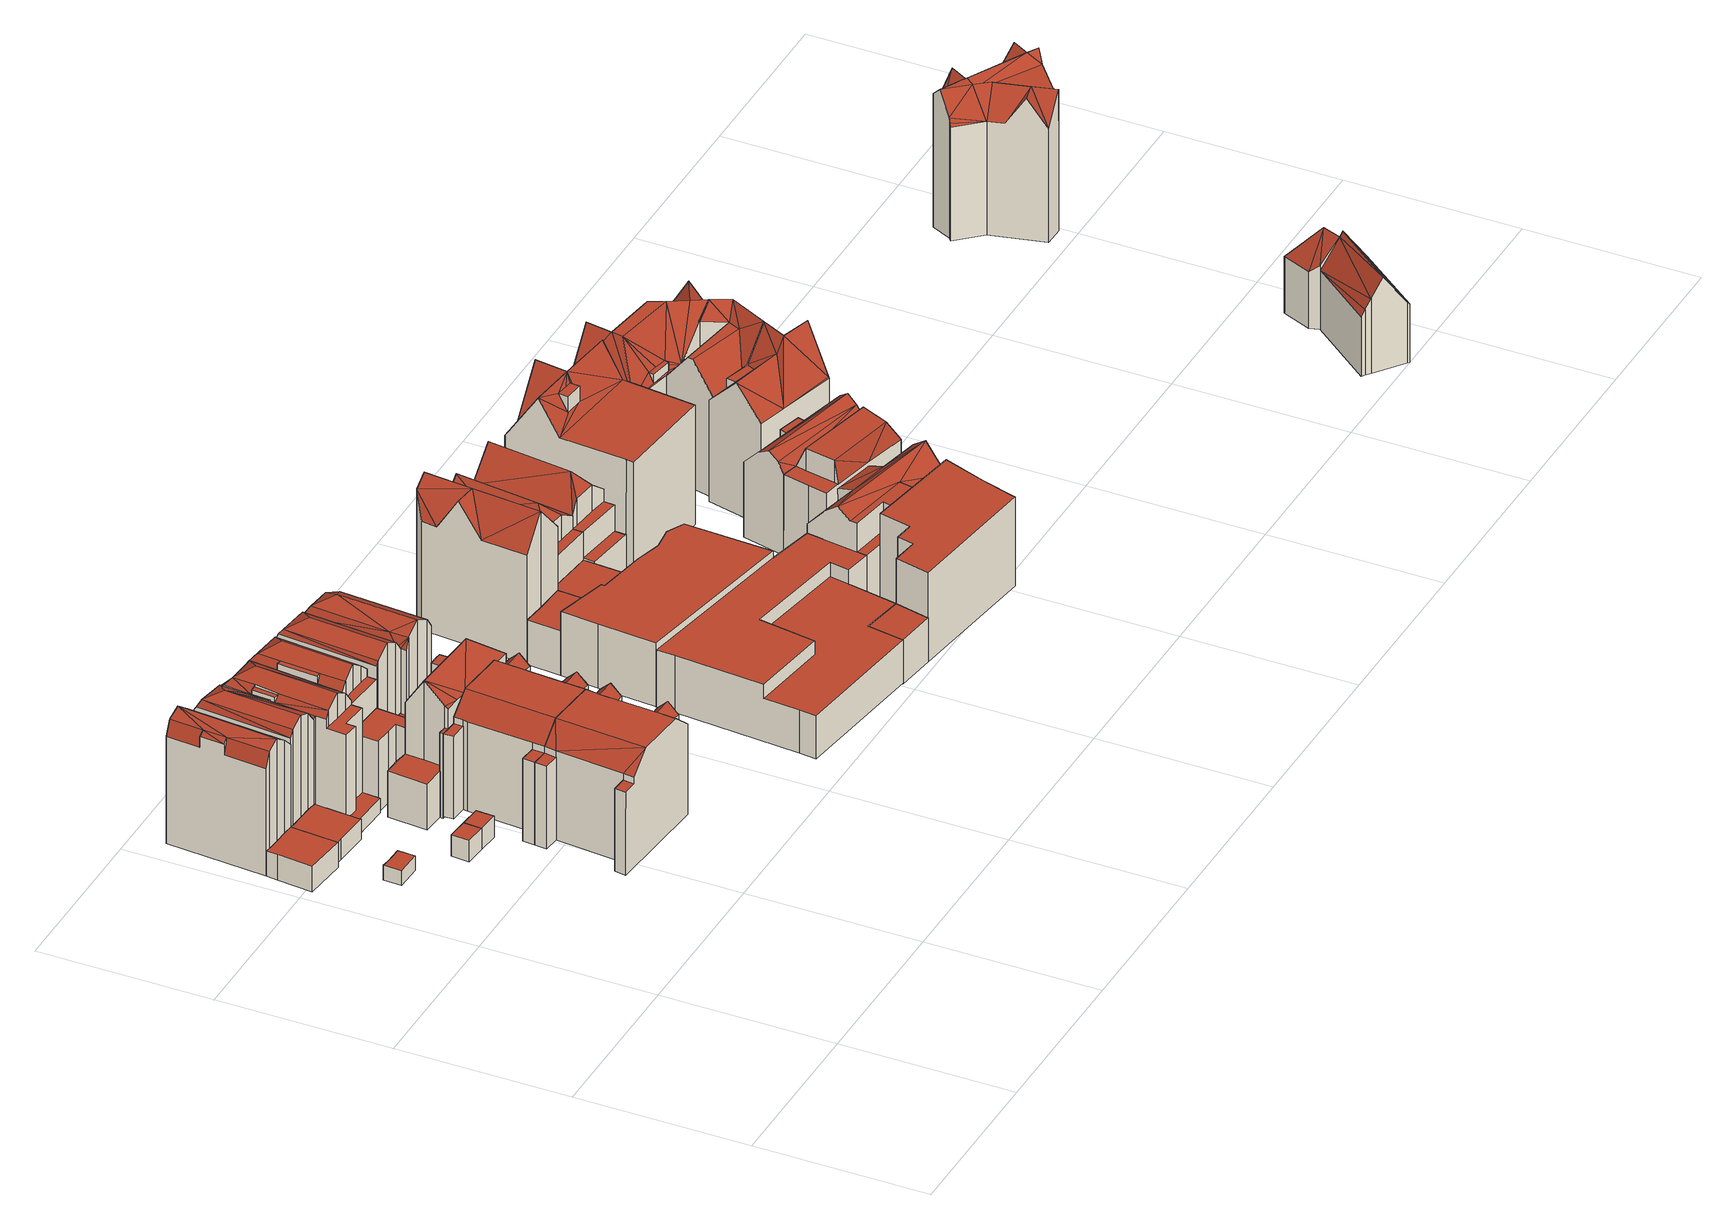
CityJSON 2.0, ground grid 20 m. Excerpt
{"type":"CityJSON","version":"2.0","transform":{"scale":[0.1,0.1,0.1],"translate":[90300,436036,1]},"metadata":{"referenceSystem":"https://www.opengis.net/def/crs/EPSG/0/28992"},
"CityObjects":{
"building1":{"type":"Building","attributes":{"measuredHeight":2.22,"yearOfConstruction":2019,"LAAGSTE_BOUWLAAG":"0","AANTAL_BOUWLAGEN":"1","WIJK":"Delfshaven","BUURT":"Bospolder","HOOGSTE_BOUWLAAG":"0"},"geometry":[{"type":"Solid","lod":"2","boundaries":[[[[0,1,2,3,4]],[[4,3,5,6]],[[2,1,7,8]],[[0,4,6,9]],[[1,0,9,7]],[[3,2,8,5]],[[9,6,5,8,7]]]],"semantics":{"surfaces":[{"type":"GroundSurface"},{"type":"WallSurface"},{"type":"RoofSurface"}],"values":[[0,1,1,1,1,1,2]]}}]},
"building2":{"type":"Building","attributes":{"measuredHeight":15.6,"yearOfConstruction":1910,"LAAGSTE_BOUWLAAG":"0","AANTAL_BOUWLAGEN":"5","AANTAL_ADRESSEN":"2","WIJK":"Delfshaven","PANDSOORT":"Tussenpand","BUURT":"Bospolder","HOOGSTE_BOUWLAAG":"3"},"address":[{"CountryName":"Nederland","LocalityName":"Rotterdam","ThoroughfareNumber":"32-32","ThoroughfareName":"Schiedamseweg","PostalCode":"3025AB"}],"children":["building2-1","building2-2"]},
"building2-1":{"type":"BuildingPart","parents":["building2"],"geometry":[{"type":"Solid","lod":"2","boundaries":[[[[10,11,12,13,14,15,16]],[[12,17,18,19,20,13]],[[21,22,23,15,14,24,25,26,27]],[[28,23,22]],[[29,30,31,32]],[[18,33,34,19]],[[30,26,25,31]],[[33,29,32,34]],[[35,21,27]],[[29,35,30]],[[10,16,28]],[[28,21,35]],[[28,22,21]],[[10,28,35]],[[10,35,29]],[[17,33,18]],[[12,11,17]],[[17,11,33]],[[16,15,23,28]],[[35,27,26,30]],[[11,10,29,33]],[[14,13,20,36,37,38,24]],[[32,31,38,37]],[[31,25,24,38]],[[34,32,37,36]],[[19,34,36,20]]]],"semantics":{"surfaces":[{"type":"WallSurface"},{"type":"RoofSurface"},{"type":"GroundSurface"},{"type":"ClosureSurface"}],"values":[[0,0,0,0,0,0,0,0,0,1,1,1,1,1,1,1,1,1,1,1,1,2,3,3,3,3]]}}]},
"building2-2":{"type":"BuildingPart","parents":["building2"],"geometry":[{"type":"Solid","lod":"2","boundaries":[[[[19,39,40,20]],[[39,41,42,40]],[[24,43,44,25]],[[45,44,43,42,41]],[[39,19,34,32,31,25,44,45,41]],[[36,20,40,42,43,24,38,37]],[[20,36,34,19]],[[36,37,32,34]],[[38,24,25,31]],[[37,38,31,32]]]],"semantics":{"surfaces":[{"type":"WallSurface"},{"type":"RoofSurface"},{"type":"GroundSurface"},{"type":"ClosureSurface"}],"values":[[0,0,0,0,1,2,3,3,3,3]]}}]},
"building3":{"type":"Building","attributes":{"measuredHeight":2.69,"yearOfConstruction":2019,"LAAGSTE_BOUWLAAG":"0","AANTAL_BOUWLAGEN":"1","WIJK":"Delfshaven","BUURT":"Bospolder","HOOGSTE_BOUWLAAG":"0"},"geometry":[{"type":"Solid","lod":"2","boundaries":[[[[46,47,48,49]],[[47,46,50,51]],[[48,47,51,52]],[[46,49,53,50]],[[49,48,52,53]],[[53,52,51,50]]]],"semantics":{"surfaces":[{"type":"GroundSurface"},{"type":"WallSurface"},{"type":"RoofSurface"}],"values":[[0,1,1,1,1,2]]}}]},
"building4":{"type":"Building","attributes":{"measuredHeight":15.49,"yearOfConstruction":1910,"LAAGSTE_BOUWLAAG":"0","AANTAL_BOUWLAGEN":"5","AANTAL_ADRESSEN":"3","WIJK":"Delfshaven","PANDSOORT":"Tussenpand","BUURT":"Bospolder","HOOGSTE_BOUWLAAG":"3"},"address":[{"CountryName":"Nederland","LocalityName":"Rotterdam","ThoroughfareNumber":"30-30","ThoroughfareName":"Schiedamseweg","PostalCode":"3025AB"}],"children":["building4-1","building4-2"]},
"building4-1":{"type":"BuildingPart","attributes":{"measuredHeight":3.2},"parents":["building4"],"geometry":[{"type":"Solid","lod":"2","boundaries":[[[[54,55,39,19]],[[55,56,57,39]],[[56,58,59,57]],[[58,60,61,59]],[[61,60,62,63,64]],[[65,66,19,39,57,59,61,64,63,67,68]],[[56,55,54,69,70,71,72,62,60,58]],[[70,69,66,65]],[[71,70,65,68]],[[62,72,67,63]],[[72,71,68,67]],[[69,54,19,66]]]],"semantics":{"surfaces":[{"type":"WallSurface"},{"type":"RoofSurface"},{"type":"GroundSurface"},{"type":"ClosureSurface"}],"values":[[0,0,0,0,0,1,2,3,3,3,3,3]]}}]},
"building4-2":{"type":"BuildingPart","attributes":{"measuredHeight":15.49},"parents":["building4"],"geometry":[{"type":"Solid","lod":"2","boundaries":[[[[73,74,75,76]],[[77,75,74]],[[78,73,76]],[[79,80,81,82,83]],[[63,62,80,79,84,85,86,87]],[[88,89,82,81,54,19]],[[66,65,90,91]],[[92,93,68,67]],[[87,92,67,63]],[[91,88,19,66]],[[93,90,65,68]],[[94,89,88]],[[91,90,95,94]],[[93,95,90]],[[78,74,73]],[[78,77,74]],[[77,95,93]],[[83,82,96,97]],[[96,94,95]],[[91,94,88]],[[96,82,89]],[[84,97,92,87,86,85]],[[95,78,96]],[[96,89,94]],[[97,79,83]],[[77,78,95]],[[84,79,97]],[[75,77,93,92,97,96,78,76]],[[71,70,69,54,81,80,62,72]],[[69,70,65,66]],[[71,72,67,68]],[[72,62,63,67]],[[54,69,66,19]],[[70,71,68,65]]]],"semantics":{"surfaces":[{"type":"WallSurface"},{"type":"RoofSurface"},{"type":"GroundSurface"},{"type":"ClosureSurface"}],"values":[[0,0,0,0,0,0,0,0,0,0,0,1,1,1,1,1,1,1,1,1,1,1,1,1,1,1,1,1,2,3,3,3,3,3]]}}]},
"building5":{"type":"Building","attributes":{"measuredHeight":2.67,"yearOfConstruction":2019,"LAAGSTE_BOUWLAAG":"0","AANTAL_BOUWLAGEN":"1","WIJK":"Delfshaven","BUURT":"Bospolder","HOOGSTE_BOUWLAAG":"0"},"geometry":[{"type":"Solid","lod":"2","boundaries":[[[[46,98,99,47]],[[47,99,100,51]],[[46,47,51,50]],[[98,46,50,101]],[[99,98,101,100]],[[51,100,101,50]]]],"semantics":{"surfaces":[{"type":"GroundSurface"},{"type":"WallSurface"},{"type":"RoofSurface"}],"values":[[0,1,1,1,1,2]]}}]},
"building6":{"type":"Building","attributes":{"measuredHeight":13.11,"yearOfConstruction":1910,"LAAGSTE_BOUWLAAG":"0","AANTAL_BOUWLAGEN":"4","AANTAL_ADRESSEN":"10","WIJK":"Delfshaven","PANDSOORT":"Tussenpand","BUURT":"Bospolder","HOOGSTE_BOUWLAAG":"3"},"address":[{"CountryName":"Nederland","LocalityName":"Rotterdam","ThoroughfareNumber":"7-7","ThoroughfareName":"Schans","PostalCode":"3025VA"}],"geometry":[{"type":"Solid","lod":"2","boundaries":[[[[102,103,104]],[[105,106,107]],[[108,109,110,111]],[[112,113,114,115,116,117]],[[118,113,112,119]],[[116,120,121,117]],[[122,123,124,125,126,127,118,119]],[[113,128,129,114]],[[130,131,132]],[[126,129,128,127]],[[120,110,109,133,134,135,136,121]],[[133,125,124,137,138,139,105,107,131,130,140,102,104,134]],[[138,137,141]],[[115,108,111,116]],[[136,135,142,143,123,122]],[[122,112,136]],[[136,112,117]],[[122,119,112]],[[136,117,121]],[[104,103,134]],[[103,142,135]],[[134,103,135]],[[118,127,128,113]],[[106,143,132]],[[132,143,142]],[[107,106,131]],[[131,106,132]],[[138,141,143,139]],[[130,132,142,140]],[[141,123,143]],[[124,141,137]],[[124,123,141]],[[116,111,110,120]],[[140,142,103,102]],[[139,143,106,105]],[[129,126,125,133,109,108,115,114]]]],"semantics":{"surfaces":[{"type":"WallSurface"},{"type":"RoofSurface"},{"type":"GroundSurface"}],"values":[[0,0,0,0,0,0,0,0,0,0,0,0,0,0,1,1,1,1,1,1,1,1,1,1,1,1,1,1,1,1,1,1,1,1,1,2]]}}]},
"building7":{"type":"Building","attributes":{"measuredHeight":15.26,"yearOfConstruction":1910,"LAAGSTE_BOUWLAAG":-1,"AANTAL_BOUWLAGEN":6,"AANTAL_ADRESSEN":2,"WIJK":"Delfshaven","PANDSOORT":"Tussenpand","BUURT":"Bospolder","HOOGSTE_BOUWLAAG":3},"address":[{"CountryName":"Nederland","LocalityName":"Rotterdam","ThoroughfareNumber":"3-3","ThoroughfareName":"Schans","PostalCode":"3025VA"}],"children":["building7-1"]},
"building7-1":{"type":"BuildingPart","parents":["building7"],"geometry":[{"type":"Solid","lod":"2","boundaries":[[[[144,145,146,147]],[[145,148,149,146]],[[150,151,152,153]],[[148,152,151,149]],[[147,146,149,151,150,154,155]],[[148,145,144,156,157,153,152]],[[155,154,157,156]],[[154,150,153,157]],[[147,155,156,144]]]],"semantics":{"surfaces":[{"type":"WallSurface"},{"type":"RoofSurface"},{"type":"GroundSurface"},{"type":"ClosureSurface"}],"values":[[0,0,0,0,1,2,3,3,3]]}}]},
"building8":{"type":"Building","attributes":{"measuredHeight":15.59,"yearOfConstruction":1910,"LAAGSTE_BOUWLAAG":"0","AANTAL_BOUWLAGEN":"5","AANTAL_ADRESSEN":"3","WIJK":"Delfshaven","PANDSOORT":"Tussenpand","BUURT":"Bospolder","HOOGSTE_BOUWLAAG":"3"},"address":[{"CountryName":"Nederland","LocalityName":"Rotterdam","ThoroughfareNumber":"28-28","ThoroughfareName":"Schiedamseweg","PostalCode":"3025AB"}],"geometry":[{"type":"Solid","lod":"2","boundaries":[[[[158,159,85]],[[160,161,162]],[[86,160,163]],[[164,165,79,166]],[[85,84,79,165,167,168,169,170,171,172,87,86,163,158]],[[167,173,174,168]],[[175,162,161,176]],[[177,178,179,180]],[[181,182,183,184]],[[178,181,184,179]],[[171,177,180,172]],[[169,185,186,170]],[[185,187,188,186]],[[187,189,190,188]],[[173,191,192,174]],[[192,191,164,166,183,182,190,189]],[[159,175,176]],[[193,183,166]],[[194,195,176,161,180,179]],[[194,179,184]],[[195,193,166]],[[195,194,193]],[[195,166,79]],[[193,184,183]],[[159,158,163,160,162,175]],[[161,160,86,180]],[[79,84,195]],[[85,159,176,195]],[[195,84,85]],[[169,168,174,192,189,187,185]],[[194,184,193]],[[87,172,180,86]],[[177,171,170,186,188,190,182,181,178]],[[165,164,191,173,167]]]],"semantics":{"surfaces":[{"type":"WallSurface"},{"type":"RoofSurface"},{"type":"GroundSurface"}],"values":[[0,0,0,0,0,0,0,0,0,0,0,0,0,0,0,0,0,1,1,1,1,1,1,1,1,1,1,1,1,1,1,1,1,2]]}}]},
"building9":{"type":"Building","attributes":{"measuredHeight":13.08,"yearOfConstruction":1910,"LAAGSTE_BOUWLAAG":"0","AANTAL_BOUWLAGEN":"4","AANTAL_ADRESSEN":"10","WIJK":"Delfshaven","PANDSOORT":"Tussenpand","BUURT":"Bospolder","HOOGSTE_BOUWLAAG":"3"},"address":[{"CountryName":"Nederland","LocalityName":"Rotterdam","ThoroughfareNumber":"5-5","ThoroughfareName":"Schans","PostalCode":"3025VA"}],"geometry":[{"type":"Solid","lod":"2","boundaries":[[[[196,197,198]],[[199,200,201]],[[202,203,204,205,206,207,208,209]],[[208,210,211,209]],[[212,213,214,215]],[[213,126,127,214]],[[216,197,196,217,218,219,124,125,207,206,200,199,220,221]],[[222,223,224,225,226]],[[215,227,226,225,212]],[[202,223,222,203]],[[215,118,119,227]],[[221,228,216]],[[218,229,219]],[[223,211,210,224]],[[123,122,119,118,127,126,125,124]],[[202,209,211,223]],[[196,198,230,217]],[[226,227,119,122,204,203,222]],[[228,231,198]],[[198,231,230]],[[216,228,197]],[[197,228,198]],[[122,123,230,231,205,204]],[[215,214,127,118]],[[220,231,228,221]],[[199,201,231,220]],[[201,205,231]],[[206,205,201]],[[206,201,200]],[[219,229,124]],[[229,230,123]],[[124,229,123]],[[217,230,229,218]],[[225,224,210,208,207,125,126,213,212]]]],"semantics":{"surfaces":[{"type":"WallSurface"},{"type":"RoofSurface"},{"type":"GroundSurface"}],"values":[[0,0,0,0,0,0,0,0,0,0,0,0,0,0,0,1,1,1,1,1,1,1,1,1,1,1,1,1,1,1,1,1,1,2]]}}]},
"building10":{"type":"Building","attributes":{"measuredHeight":15.42,"yearOfConstruction":1910,"LAAGSTE_BOUWLAAG":"-0.5","AANTAL_BOUWLAGEN":"5","AANTAL_ADRESSEN":"9","WIJK":"Delfshaven","PANDSOORT":"Tussenpand","BUURT":"Bospolder","HOOGSTE_BOUWLAAG":"2"},"address":[{"CountryName":"Nederland","LocalityName":"Rotterdam","ThoroughfareNumber":"26-26","ThoroughfareName":"Schiedamseweg","PostalCode":"3025AB"}],"children":["building10-1","building10-2"]},
"building10-1":{"type":"BuildingPart","parents":["building10"],"geometry":[{"type":"Solid","lod":"2","boundaries":[[[[232,233,234,235]],[[236,234,233,237]],[[238,236,237,239]],[[240,241,242,243]],[[244,242,241,245]],[[235,244,245,232]],[[244,235,234,236,238,243,242]],[[237,233,232,245,241,240,239]],[[239,240,243,238]]]],"semantics":{"surfaces":[{"type":"WallSurface"},{"type":"RoofSurface"},{"type":"GroundSurface"},{"type":"ClosureSurface"}],"values":[[0,0,0,0,0,0,1,2,3]]}}]},
"building10-2":{"type":"BuildingPart","parents":["building10"],"geometry":[{"type":"Solid","lod":"2","boundaries":[[[[246,247,248,249]],[[250,251,252,248,247,240,243,182,253,254,255,256]],[[257,182,243,238]],[[258,257,238,239,246,249,259,260]],[[261,252,251]],[[260,262,263,258]],[[264,254,253,265]],[[266,264,265,267]],[[262,266,267,263]],[[268,256,255]],[[249,248,269]],[[269,248,270]],[[259,262,260]],[[249,269,259]],[[259,269,262]],[[250,256,268,261,251]],[[268,255,254,264]],[[271,270,261,268,264,266]],[[269,270,271]],[[269,271,266,262]],[[270,248,252,261]],[[182,257,258,263,267,265,253]],[[239,240,247,246]],[[238,243,240,239]]]],"semantics":{"surfaces":[{"type":"WallSurface"},{"type":"RoofSurface"},{"type":"GroundSurface"},{"type":"ClosureSurface"}],"values":[[0,0,0,0,0,0,0,0,0,0,1,1,1,1,1,1,1,1,1,1,1,1,2,3]]}}]},
"building11":{"type":"Building","children":["building11-1"],"geometry":[{"type":"Solid","lod":"2","boundaries":[[[[272,273,274]],[[274,275,276,277,278,272]],[[276,279,277]],[[279,276,275,274,273]],[[280,281,282,283]],[[281,144,147,284,282]],[[285,280,283,286]],[[287,285,286,288,289]],[[290,291,292,293]],[[290,293,294,155,154]],[[147,155,294,284]],[[287,289,295,296,292,291,209,297]],[[150,153,297,209,298]],[[154,150,298,290]],[[293,296,294]],[[295,289,299]],[[293,292,296]],[[294,295,299]],[[294,296,295]],[[290,298,209,291]],[[289,288,299]],[[299,277,279]],[[272,282,273]],[[283,277,286]],[[283,278,277]],[[288,286,299]],[[299,286,277]],[[273,299,279]],[[272,283,282]],[[294,282,284]],[[273,282,294]],[[272,278,283]],[[273,294,299]],[[156,144,281,280,285,287,297,153,157]],[[156,157,154,155]],[[157,153,150,154]],[[144,156,155,147]]]],"semantics":{"surfaces":[{"type":"WallSurface"},{"type":"RoofSurface"},{"type":"GroundSurface"},{"type":"ClosureSurface"}],"values":[[0,0,0,1,0,0,0,0,0,0,0,0,0,0,1,1,1,1,1,1,1,1,1,1,1,1,1,1,1,1,1,1,1,2,3,3,3]]}}]},
"building11-1":{"type":"BuildingInstallation","parents":["building11"],"geometry":[{"type":"MultiSurface","lod":"2","boundaries":[[[272,273,274]],[[274,275,276,277,278,272]],[[276,279,277]],[[279,276,275,274,273]]],"semantics":{"surfaces":[{"type":"WallSurface"},{"type":"RoofSurface"}],"values":[0,0,0,1]}}]},
"building12":{"type":"Building","attributes":{"measuredHeight":15.18,"yearOfConstruction":1910,"LAAGSTE_BOUWLAAG":"-1","AANTAL_BOUWLAGEN":"6","AANTAL_ADRESSEN":"3","WIJK":"Delfshaven","PANDSOORT":"Tussenpand","BUURT":"Bospolder","HOOGSTE_BOUWLAAG":"3"},"address":[{"CountryName":"Nederland","LocalityName":"Rotterdam","ThoroughfareNumber":"24-24","ThoroughfareName":"Schiedamseweg","PostalCode":"3025AB"}],"children":["building12-1","building12-2"]},
"building12-1":{"type":"BuildingPart","parents":["building12"],"geometry":[{"type":"Solid","lod":"2","boundaries":[[[[300,301,302,303]],[[304,305,306,307]],[[301,306,305,302]],[[308,309,310,307,306,301,300]],[[311,303,302,305,304,312,313]],[[313,312,310,309]],[[303,311,308,300]],[[312,304,307,310]],[[311,313,309,308]]]],"semantics":{"surfaces":[{"type":"WallSurface"},{"type":"RoofSurface"},{"type":"GroundSurface"},{"type":"ClosureSurface"}],"values":[[0,0,0,1,2,3,3,3,3]]}}]},
"building12-2":{"type":"BuildingPart","parents":["building12"],"geometry":[{"type":"Solid","lod":"2","boundaries":[[[[300,303,314,315,316,317]],[[318,249,319,304,307,320]],[[314,319,249,315]],[[317,321,308,300]],[[322,320,307,310]],[[323,322,310,309]],[[321,323,309,308]],[[324,318,320]],[[324,320,322]],[[325,324,326]],[[326,324,322,323]],[[317,316,315,325,321]],[[325,318,324]],[[325,249,318]],[[315,249,325]],[[325,326,323,321]],[[311,313,312,304,319,314,303]],[[300,308,311,303]],[[309,310,312,313]],[[310,307,304,312]],[[308,309,313,311]]]],"semantics":{"surfaces":[{"type":"WallSurface"},{"type":"RoofSurface"},{"type":"GroundSurface"},{"type":"ClosureSurface"}],"values":[[0,0,0,0,0,0,0,1,1,1,1,1,1,1,1,1,2,3,3,3,3]]}}]},
"building13":{"type":"Building","attributes":{"measuredHeight":15.25,"yearOfConstruction":1910,"LAAGSTE_BOUWLAAG":"0","AANTAL_BOUWLAGEN":"5","AANTAL_ADRESSEN":"3","WIJK":"Delfshaven","PANDSOORT":"Tussenpand","BUURT":"Bospolder","HOOGSTE_BOUWLAAG":"3"},"address":[{"CountryName":"Nederland","LocalityName":"Rotterdam","ThoroughfareNumber":"22-22","ThoroughfareName":"Schiedamseweg","PostalCode":"3025AB"}],"children":["building13-1","building13-2"]},
"building13-1":{"type":"BuildingPart","parents":["building13"],"geometry":[{"type":"Solid","lod":"2","boundaries":[[[[327,302,328,329]],[[330,331,332,333]],[[331,328,302,332]],[[334,335,336,329,328,331,330]],[[302,327,337,338,339,333,332]],[[338,337,336,335]],[[339,338,335,334]],[[337,327,329,336]],[[333,339,334,330]]]],"semantics":{"surfaces":[{"type":"WallSurface"},{"type":"RoofSurface"},{"type":"GroundSurface"},{"type":"ClosureSurface"}],"values":[[0,0,0,1,2,3,3,3,3]]}}]},
"building13-2":{"type":"BuildingPart","parents":["building13"],"geometry":[{"type":"Solid","lod":"2","boundaries":[[[[340,341,329,336]],[[342,343,334,330]],[[344,340,336,335]],[[343,344,335,334]],[[341,317,316,315,314,327,329]],[[345,314,315,346]],[[347,345,346,348]],[[349,342,330,333,347,348]],[[349,343,342]],[[348,350,349]],[[349,350,343]],[[348,346,350]],[[350,346,351]],[[315,316,352]],[[353,315,352]],[[352,316,340]],[[340,316,317]],[[340,317,341]],[[346,353,351]],[[346,315,353]],[[354,353,352]],[[344,352,340]],[[354,352,344]],[[350,354,344,343]],[[350,351,354]],[[351,353,354]],[[347,333,339,338,337,327,314,345]],[[330,334,339,333]],[[335,336,337,338]],[[334,335,338,339]],[[336,329,327,337]]]],"semantics":{"surfaces":[{"type":"WallSurface"},{"type":"RoofSurface"},{"type":"GroundSurface"},{"type":"ClosureSurface"}],"values":[[0,0,0,0,0,0,0,0,1,1,1,1,1,1,1,1,1,1,1,1,1,1,1,1,1,1,2,3,3,3,3]]}}]},
"building14":{"type":"Building","attributes":{"measuredHeight":17.26,"yearOfConstruction":1911,"LAAGSTE_BOUWLAAG":-1,"AANTAL_BOUWLAGEN":6,"AANTAL_ADRESSEN":3,"WIJK":"Delfshaven","PANDSOORT":"Tussenpand","BUURT":"Bospolder","HOOGSTE_BOUWLAAG":3},"address":[{"CountryName":"Nederland","LocalityName":"Rotterdam","ThoroughfareNumber":"12-12","ThoroughfareName":"Schiedamseweg","PostalCode":"3025AA"}],"children":["building14-1"]},
"building14-1":{"type":"BuildingPart","parents":["building14"],"geometry":[{"type":"Solid","lod":"2","boundaries":[[[[355,356,357,358]],[[356,359,360,357]],[[359,361,362,360]],[[361,363,364,362]],[[365,364,363,366]],[[363,361,359,356,355,367,366]],[[358,357,360,362,364,365,368]],[[358,368,367,355]],[[368,365,366,367]]]],"semantics":{"surfaces":[{"type":"WallSurface"},{"type":"RoofSurface"},{"type":"GroundSurface"},{"type":"ClosureSurface"}],"values":[[0,0,0,0,0,1,2,3,3]]}}]},
"building15":{"type":"Building","attributes":{"measuredHeight":7.78,"yearOfConstruction":1910,"LAAGSTE_BOUWLAAG":"0","AANTAL_BOUWLAGEN":"1","AANTAL_ADRESSEN":"1","WIJK":"Delfshaven","PANDSOORT":"Kop van een rij","BUURT":"Bospolder","HOOGSTE_BOUWLAAG":"0"},"address":[{"CountryName":"Nederland","LocalityName":"Rotterdam","ThoroughfareNumber":"8","ThoroughfareName":"Schans","PostalCode":"3025VJ"}],"geometry":[{"type":"Solid","lod":"2","boundaries":[[[[369,370,371,372]],[[373,374,375,376]],[[377,378,379,380]],[[381,382,383,371]],[[384,385,386,387,388]],[[371,370,389,390,381]],[[378,373,376,379]],[[391,362,392,393]],[[362,364,394,392]],[[364,395,396,394]],[[395,397,398,396]],[[397,399,382,398]],[[382,399,400,401,383]],[[402,401,400,403,404,405]],[[403,375,374,404]],[[384,377,380,385]],[[372,387,386,369]],[[389,406,407,390]],[[406,408,409,407]],[[408,410,411,409]],[[412,402,405,413]],[[414,415,416,417]],[[417,384,388,414]],[[410,391,393,411]],[[415,412,413,416]],[[411,393,392,394,396,398,382,381,390,407,409]],[[388,387,372,371,383,401,402,412,415,414]],[[378,377,384,417,416,413,405,404,374,373]],[[410,408,406,389,370,369,386,385,380,379,376,375,403,400,399,397,395,364,362,391]]]],"semantics":{"surfaces":[{"type":"WallSurface"},{"type":"RoofSurface"},{"type":"GroundSurface"}],"values":[[0,0,0,0,0,0,0,0,0,0,0,0,0,0,0,0,0,0,0,0,0,0,0,0,0,1,1,1,2]]}}]},
"building16":{"type":"Building","children":["building16-1"],"geometry":[{"type":"Solid","lod":"2","boundaries":[[[[418,419,420]],[[421,422,423]],[[421,423,418,420]],[[422,421,420,419]],[[424,425,366,367]],[[426,424,367,355]],[[427,428,429,430]],[[430,431,432,433,427]],[[355,358,433,432,434,435,426]],[[436,437,429,428,365,366,425,438]],[[439,436,438]],[[423,422,435]],[[422,424,435]],[[431,439,419]],[[423,435,434]],[[426,435,424]],[[434,432,418]],[[423,434,418]],[[432,419,418]],[[432,431,419]],[[419,439,422]],[[439,424,422]],[[424,438,425]],[[439,438,424]],[[439,437,436]],[[439,430,437]],[[430,429,437]],[[431,430,439]],[[428,427,433,358,368,365]],[[367,366,365,368]],[[355,367,368,358]]]],"semantics":{"surfaces":[{"type":"WallSurface"},{"type":"RoofSurface"},{"type":"GroundSurface"},{"type":"ClosureSurface"}],"values":[[0,0,0,1,0,0,0,0,0,0,1,1,1,1,1,1,1,1,1,1,1,1,1,1,1,1,1,1,2,3,3]]}}]},
"building16-1":{"type":"BuildingInstallation","parents":["building16"],"geometry":[{"type":"MultiSurface","lod":"2","boundaries":[[[418,419,420]],[[421,422,423]],[[421,423,418,420]],[[422,421,420,419]]],"semantics":{"surfaces":[{"type":"WallSurface"},{"type":"RoofSurface"}],"values":[0,0,0,1]}}]},
"building17":{"type":"Building","attributes":{"measuredHeight":13.56,"yearOfConstruction":1911,"LAAGSTE_BOUWLAAG":"-1","AANTAL_BOUWLAGEN":"5","AANTAL_ADRESSEN":"2","WIJK":"Delfshaven","PANDSOORT":"Tussenpand","BUURT":"Bospolder","HOOGSTE_BOUWLAAG":"2"},"address":[{"CountryName":"Nederland","LocalityName":"Rotterdam","ThoroughfareNumber":"10-10","ThoroughfareName":"Schiedamseweg","PostalCode":"3025AA"}],"children":["building17-1","building17-2"]},
"building17-1":{"type":"BuildingPart","parents":["building17"],"geometry":[{"type":"Solid","lod":"2","boundaries":[[[[440,441,442,433,443]],[[444,445,446]],[[447,448,449,450]],[[451,452,453,454]],[[455,456,457,458]],[[452,455,458,453]],[[442,441,451,454,447,450,459]],[[456,446,445,443,433,460,449,448,457]],[[454,453,458,457,448,447]],[[444,443,445]],[[440,444,461]],[[440,443,444]],[[461,444,455]],[[444,446,456,455]],[[441,440,461]],[[441,461,451]],[[451,461,452]],[[452,461,455]],[[459,460,433,442]],[[450,449,460,459]]]],"semantics":{"surfaces":[{"type":"WallSurface"},{"type":"RoofSurface"},{"type":"GroundSurface"},{"type":"ClosureSurface"}],"values":[[0,0,0,0,0,0,0,0,1,1,1,1,1,1,1,1,1,1,2,3]]}}]},
"building17-2":{"type":"BuildingPart","parents":["building17"],"geometry":[{"type":"Solid","lod":"2","boundaries":[[[[462,361,362,391]],[[463,462,391,410]],[[464,463,410,465]],[[450,464,465,459]],[[357,360,359,356]],[[360,362,361,359]],[[460,357,356,449]],[[356,359,361,462,463,464,450,449]],[[460,459,465,410,391,362,360,357]],[[459,460,449,450]]]],"semantics":{"surfaces":[{"type":"WallSurface"},{"type":"RoofSurface"},{"type":"GroundSurface"},{"type":"ClosureSurface"}],"values":[[0,0,0,0,0,0,0,1,2,3]]}}]},
"building18":{"type":"Building","attributes":{"measuredHeight":10.88,"yearOfConstruction":1910,"LAAGSTE_BOUWLAAG":"0","AANTAL_BOUWLAGEN":"3","AANTAL_ADRESSEN":"2","WIJK":"Delfshaven","PANDSOORT":"Kop van een rij","BUURT":"Bospolder","HOOGSTE_BOUWLAAG":"2"},"address":[{"CountryName":"Nederland","LocalityName":"Rotterdam","ThoroughfareNumber":"15-15","ThoroughfareName":"Aelbrechtskolk","PostalCode":"3025HA"}],"children":["building18-1","building18-2"]},
"building18-1":{"type":"BuildingPart","parents":["building18"],"geometry":[{"type":"Solid","lod":"2","boundaries":[[[[377,466,467,468]],[[466,373,469,467]],[[468,470,378,377]],[[470,469,373,378]],[[377,378,373,466]],[[467,469,470,468]]]],"semantics":{"surfaces":[{"type":"ClosureSurface"},{"type":"WallSurface"},{"type":"RoofSurface"},{"type":"GroundSurface"}],"values":[[0,1,1,1,2,3]]}}]},
"building18-2":{"type":"BuildingPart","parents":["building18"],"geometry":[{"type":"Solid","lod":"2","boundaries":[[[[471,472,473,468,377]],[[474,475,476,466,467]],[[477,478,479,480]],[[478,481,482,479]],[[483,484,485,486]],[[481,473,472,482]],[[377,466,476,471]],[[484,475,474,485]],[[486,477,480,483]],[[484,483,480,479,482,472,471,476,475]],[[477,486,485,474,467,468,473,481,478]],[[468,467,466,377]]]],"semantics":{"surfaces":[{"type":"WallSurface"},{"type":"RoofSurface"},{"type":"GroundSurface"},{"type":"ClosureSurface"}],"values":[[0,0,0,0,0,0,0,0,0,1,2,3]]}}]},
"building19":{"type":"Building","attributes":{"measuredHeight":13.8,"yearOfConstruction":1911,"LAAGSTE_BOUWLAAG":"-1","AANTAL_BOUWLAGEN":"5","AANTAL_ADRESSEN":"2","WIJK":"Delfshaven","PANDSOORT":"Tussenpand","BUURT":"Bospolder","HOOGSTE_BOUWLAAG":"2"},"address":[{"CountryName":"Nederland","LocalityName":"Rotterdam","ThoroughfareNumber":"8-8","ThoroughfareName":"Schiedamseweg","PostalCode":"3025AA"}],"geometry":[{"type":"Solid","lod":"2","boundaries":[[[[487,488,489,490]],[[491,492,493,494,441]],[[495,451,454,496]],[[497,498,499,500]],[[498,495,496,499]],[[501,447,502,503]],[[494,489,488,502,447,454,451,441]],[[492,504,505,497,500,501,503,487,490,493]],[[498,506,495]],[[500,499,496,454,447,501]],[[506,451,495]],[[491,441,506]],[[506,441,451]],[[504,506,505]],[[505,506,498]],[[492,491,504]],[[504,491,506]],[[505,498,497]],[[503,502,488,487]],[[490,489,494,493]]]],"semantics":{"surfaces":[{"type":"WallSurface"},{"type":"RoofSurface"},{"type":"GroundSurface"}],"values":[[0,0,0,0,0,0,0,0,1,1,1,1,1,1,1,1,1,1,1,2]]}}]},
"building20":{"type":"Building","attributes":{"measuredHeight":11.71,"yearOfConstruction":1910,"LAAGSTE_BOUWLAAG":"1","AANTAL_BOUWLAGEN":"4","AANTAL_ADRESSEN":"1","WIJK":"Delfshaven","PANDSOORT":"Kop van een rij","BUURT":"Bospolder","HOOGSTE_BOUWLAAG":"2"},"address":[{"CountryName":"Nederland","LocalityName":"Rotterdam","ThoroughfareNumber":"11","ThoroughfareName":"Aelbrechtskolk","PostalCode":"3025HA"}],"geometry":[{"type":"Solid","lod":"2","boundaries":[[[[507,508,509]],[[510,511,512]],[[513,514,515]],[[516,517,518,369,386,387,519,520,521]],[[522,387,386,523]],[[515,514,524,525,522,523,526,527]],[[528,529,530,531,527,526]],[[532,369,518,533]],[[510,512,529,528,532,533,508,507]],[[534,525,524,535]],[[535,520,519,534]],[[529,512,511,530]],[[509,517,516]],[[530,511,531]],[[511,507,509]],[[510,507,511]],[[531,511,509]],[[531,509,516]],[[513,516,521]],[[531,516,513]],[[527,513,515]],[[531,513,527]],[[533,518,517,509,508]],[[519,387,522,525,534]],[[524,514,513,521,520,535]],[[523,386,369,532,528,526]]]],"semantics":{"surfaces":[{"type":"WallSurface"},{"type":"RoofSurface"},{"type":"GroundSurface"}],"values":[[0,0,0,0,0,0,0,0,0,0,0,1,1,1,1,1,1,1,1,1,1,1,1,1,1,2]]}}]},
"building21":{"type":"Building","attributes":{"measuredHeight":18.64,"yearOfConstruction":1911,"LAAGSTE_BOUWLAAG":-1,"AANTAL_BOUWLAGEN":7,"AANTAL_ADRESSEN":5,"WIJK":"Delfshaven","PANDSOORT":"Tussenpand","BUURT":"Bospolder","HOOGSTE_BOUWLAAG":3},"address":[{"CountryName":"Nederland","LocalityName":"Rotterdam","ThoroughfareNumber":"4-4","ThoroughfareName":"Schiedamseweg","PostalCode":"3025AA"}],"children":["building21-1"],"geometry":[{"type":"Solid","lod":"2","boundaries":[[[[536,537,538]],[[539,540,537,536]],[[541,540,539]],[[536,538,542,541,539]],[[543,544,545,546,547,548,549]],[[550,551,552,553]],[[554,550,553,555]],[[545,544,556,557,554,555]],[[558,552,551,559]],[[558,559,560,561,547,546]],[[560,559,551,550,554,557]],[[561,562,548]],[[561,548,547]],[[549,562,543]],[[549,548,562]],[[543,562,556]],[[543,556,544]],[[537,557,562]],[[562,538,537]],[[540,561,560]],[[541,561,540]],[[557,556,562]],[[542,538,562]],[[560,557,537]],[[561,541,562]],[[541,542,562]],[[540,560,537]],[[546,545,555,553,552,558]]]],"semantics":{"surfaces":[{"type":"WallSurface"},{"type":"RoofSurface"},{"type":"GroundSurface"}],"values":[[0,0,0,1,0,0,0,0,0,0,1,1,1,1,1,1,1,1,1,1,1,1,1,1,1,1,1,2]]}}]},
"building21-1":{"type":"BuildingInstallation","parents":["building21"],"geometry":[{"type":"MultiSurface","lod":"2","boundaries":[[[536,537,538]],[[539,540,537,536]],[[541,540,539]],[[536,538,542,541,539]]],"semantics":{"surfaces":[{"type":"WallSurface"},{"type":"RoofSurface"}],"values":[0,0,0,1]}}]},
"building22":{"type":"Building","attributes":{"measuredHeight":12.7,"yearOfConstruction":1910,"LAAGSTE_BOUWLAAG":"-0.5","AANTAL_BOUWLAGEN":"5","AANTAL_ADRESSEN":"3","WIJK":"Delfshaven","PANDSOORT":"Tussenpand","BUURT":"Bospolder","HOOGSTE_BOUWLAAG":"2"},"address":[{"CountryName":"Nederland","LocalityName":"Rotterdam","ThoroughfareNumber":"3-9","ThoroughfareName":"Aelbrechtskolk","PostalCode":"3025HA"}],"geometry":[{"type":"Solid","lod":"2","boundaries":[[[[563,564,565,566,567,568,569]],[[570,571,572]],[[573,574,575,576]],[[574,568,567,575]],[[577,563,569,578]],[[578,573,576,579,570,577]],[[580,581,565]],[[571,581,580,572]],[[582,572,580,583]],[[582,583,563]],[[577,582,563]],[[571,570,579,576,575,567,566,565,581]],[[577,570,582]],[[582,570,572]],[[564,580,565]],[[583,580,564]],[[563,583,564]],[[573,578,569,568,574]]]],"semantics":{"surfaces":[{"type":"WallSurface"},{"type":"RoofSurface"},{"type":"GroundSurface"}],"values":[[0,0,0,0,0,0,0,0,1,1,1,1,1,1,1,1,1,2]]}}]},
"building23":{"type":"Building","attributes":{"measuredHeight":11.91,"yearOfConstruction":1910,"LAAGSTE_BOUWLAAG":-0.5,"AANTAL_BOUWLAGEN":5,"AANTAL_ADRESSEN":1,"WIJK":"Delfshaven","PANDSOORT":"Tussenpand","BUURT":"Bospolder","HOOGSTE_BOUWLAAG":2},"address":[{"CountryName":"Nederland","LocalityName":"Rotterdam","ThoroughfareNumber":"7B","ThoroughfareName":"Aelbrechtskolk","PostalCode":"3025HA"}],"children":["building23-1"],"geometry":[{"type":"Solid","lod":"2","boundaries":[[[[584,585,586]],[[587,588,589]],[[589,584,586,587]],[[588,587,586,585,590]],[[570,576,591,592,577]],[[593,594,595,596,597,591,576]],[[598,599,600,601,602,577,592]],[[598,603,604,599]],[[603,597,596,604]],[[577,602,570]],[[602,593,570]],[[593,576,570]],[[601,600,595]],[[601,595,594]],[[594,593,602]],[[601,594,602]],[[600,599,589]],[[600,590,595]],[[590,600,588]],[[604,595,585]],[[604,585,584]],[[589,604,584]],[[589,599,604]],[[588,600,589]],[[590,585,595]],[[604,596,595]],[[603,598,592,591,597]]]],"semantics":{"surfaces":[{"type":"WallSurface"},{"type":"RoofSurface"},{"type":"GroundSurface"}],"values":[[0,0,0,1,0,0,0,0,0,1,1,1,1,1,1,1,1,1,1,1,1,1,1,1,1,1,2]]}}]},
"building23-1":{"type":"BuildingInstallation","parents":["building23"],"geometry":[{"type":"MultiSurface","lod":"2","boundaries":[[[584,585,586]],[[587,588,589]],[[589,584,586,587]],[[588,587,586,585,590]]],"semantics":{"surfaces":[{"type":"WallSurface"},{"type":"RoofSurface"}],"values":[0,0,0,1]}}]},
"building24":{"type":"Building","attributes":{"measuredHeight":17.72,"yearOfConstruction":1910,"LAAGSTE_BOUWLAAG":"-0.5","AANTAL_BOUWLAGEN":"6","AANTAL_ADRESSEN":"2","WIJK":"Delfshaven","PANDSOORT":"Tussenpand","BUURT":"Bospolder","HOOGSTE_BOUWLAAG":"3"},"address":[{"CountryName":"Nederland","LocalityName":"Rotterdam","ThoroughfareNumber":"5-5","ThoroughfareName":"Aelbrechtskolk","PostalCode":"3025HA"}],"geometry":[{"type":"Solid","lod":"2","boundaries":[[[[605,606,607]],[[608,609,610,603,611]],[[612,611,603,598,613]],[[614,613,598,615]],[[616,617,618,614,615]],[[619,610,609,620]],[[606,605,621,622,623,617,616,619,620]],[[617,624,618]],[[617,623,624]],[[622,625,626]],[[623,626,624]],[[623,622,626]],[[624,626,612]],[[621,605,607,625,622]],[[614,612,613]],[[618,624,614]],[[614,624,612]],[[626,625,607]],[[606,620,607]],[[626,607,608]],[[607,620,608]],[[620,609,608]],[[612,608,611]],[[626,608,612]],[[603,610,619,616,615,598]]]],"semantics":{"surfaces":[{"type":"WallSurface"},{"type":"RoofSurface"},{"type":"GroundSurface"}],"values":[[0,0,0,0,0,0,0,1,1,1,1,1,1,1,1,1,1,1,1,1,1,1,1,1,2]]}}]},
"building25":{"type":"Building","attributes":{"measuredHeight":17.58,"yearOfConstruction":1911,"LAAGSTE_BOUWLAAG":-1,"AANTAL_BOUWLAGEN":5,"AANTAL_ADRESSEN":4,"WIJK":"Delfshaven","PANDSOORT":"Ingesloten hoekpand","BUURT":"Bospolder","HOOGSTE_BOUWLAAG":3},"address":[{"CountryName":"Nederland","LocalityName":"Rotterdam","ThoroughfareNumber":"2-2","ThoroughfareName":"Schiedamseweg","PostalCode":"3025AA"}],"children":["building25-1"],"geometry":[{"type":"Solid","lod":"2","boundaries":[[[[627,628,629,630,631]],[[632,633,627,631]],[[634,633,632]],[[630,629,635,634,632,631]],[[636,637,638,639]],[[640,641,636,639,642,643]],[[644,645,646,647,648,649]],[[650,651,643,642,648,647,652]],[[649,638,637,644]],[[646,645,653]],[[653,644,637]],[[645,644,653]],[[653,637,654]],[[641,640,655]],[[656,641,655]],[[652,655,650]],[[655,640,651]],[[640,643,651]],[[657,653,654,656]],[[650,655,651]],[[655,652,656]],[[652,647,657]],[[656,652,657]],[[654,629,656]],[[634,637,633]],[[637,636,633]],[[656,629,641]],[[636,627,633]],[[629,628,641]],[[635,629,654]],[[628,627,641]],[[634,654,637]],[[635,654,634]],[[636,641,627]],[[646,657,647]],[[646,653,657]],[[642,639,638,649,648]]]],"semantics":{"surfaces":[{"type":"WallSurface"},{"type":"RoofSurface"},{"type":"GroundSurface"}],"values":[[0,0,0,1,0,0,0,0,0,1,1,1,1,1,1,1,1,1,1,1,1,1,1,1,1,1,1,1,1,1,1,1,1,1,1,1,2]]}}]},
"building25-1":{"type":"BuildingInstallation","parents":["building25"],"geometry":[{"type":"MultiSurface","lod":"2","boundaries":[[[627,628,629,630,631]],[[632,633,627,631]],[[634,633,632]],[[630,629,635,634,632,631]]],"semantics":{"surfaces":[{"type":"WallSurface"},{"type":"RoofSurface"}],"values":[0,0,0,1]}}]},
"building26":{"type":"Building","attributes":{"measuredHeight":17.62,"yearOfConstruction":1910,"LAAGSTE_BOUWLAAG":"-0.5","AANTAL_BOUWLAGEN":"6","AANTAL_ADRESSEN":"2","WIJK":"Delfshaven","PANDSOORT":"Tussenpand","BUURT":"Bospolder","HOOGSTE_BOUWLAAG":"3"},"address":[{"CountryName":"Nederland","LocalityName":"Rotterdam","ThoroughfareNumber":"3-3","ThoroughfareName":"Aelbrechtskolk","PostalCode":"3025HA"}],"geometry":[{"type":"Solid","lod":"2","boundaries":[[[[658,617,659,660]],[[620,661,662,636,663,664]],[[660,665,643,658]],[[666,640,643,665,663,636,641,667]],[[623,668,620,664,659,617]],[[669,666,667]],[[640,666,669]],[[670,640,669]],[[670,669,671]],[[671,668,623]],[[670,671,623]],[[658,670,617]],[[617,670,623]],[[643,640,670,658]],[[671,661,620,668]],[[669,667,641]],[[641,636,662]],[[669,641,662]],[[669,662,661,671]],[[665,660,659,664,663]]]],"semantics":{"surfaces":[{"type":"WallSurface"},{"type":"RoofSurface"},{"type":"GroundSurface"}],"values":[[0,0,0,0,0,0,1,1,1,1,1,1,1,1,1,1,1,1,1,2]]}}]},
"building27":{"type":"Building","attributes":{"measuredHeight":11.26,"yearOfConstruction":1888,"LAAGSTE_BOUWLAAG":"0","AANTAL_BOUWLAGEN":"3","AANTAL_ADRESSEN":"1","WIJK":"Delfshaven","PANDSOORT":"Tussenpand","BUURT":"Delfshaven","HOOGSTE_BOUWLAAG":"2"},"address":[{"CountryName":"Nederland","LocalityName":"Rotterdam","ThoroughfareNumber":"13","ThoroughfareName":"Voorstraat","PostalCode":"3024RS"}],"geometry":[{"type":"Solid","lod":"2","boundaries":[[[[672,673,674,675,676]],[[677,678,679,680,681]],[[682,683,684]],[[685,686,687,688]],[[678,689,690,679]],[[691,690,689,692]],[[672,693,694,673]],[[673,683,682,674]],[[695,687,686,696]],[[697,691,692,698]],[[699,700,701,697,698]],[[675,700,699,676]],[[696,702,703,695]],[[702,677,681,703]],[[684,680,679]],[[688,694,693,685]],[[684,697,701]],[[684,679,697]],[[682,684,701]],[[679,691,697]],[[679,690,691]],[[695,703,687]],[[688,687,704]],[[673,694,683]],[[694,704,683]],[[688,704,694]],[[704,684,683]],[[687,703,704]],[[704,703,681]],[[704,680,684]],[[704,681,680]],[[682,701,700]],[[674,682,700]],[[674,700,675]],[[696,686,685,693,672,676,699,698,692,689,678,677,702]]]],"semantics":{"surfaces":[{"type":"WallSurface"},{"type":"RoofSurface"},{"type":"GroundSurface"}],"values":[[0,0,0,0,0,0,0,0,0,0,0,0,0,0,0,0,1,1,1,1,1,1,1,1,1,1,1,1,1,1,1,1,1,1,2]]}}]},
"building28":{"type":"Building","attributes":{"measuredHeight":17.29,"yearOfConstruction":1911,"LAAGSTE_BOUWLAAG":"-1","AANTAL_BOUWLAGEN":"5","AANTAL_ADRESSEN":"4","WIJK":"Delfshaven","PANDSOORT":"Tussenpand","BUURT":"Delfshaven","HOOGSTE_BOUWLAAG":"3"},"address":[{"CountryName":"Nederland","LocalityName":"Rotterdam","ThoroughfareNumber":"7-7","ThoroughfareName":"Havenstraat","PostalCode":"3024SE"}],"geometry":[{"type":"Solid","lod":"2","boundaries":[[[[705,706,707]],[[706,708,707]],[[709,710,711,712,713,714,715]],[[716,717,718,719]],[[720,721,711]],[[715,722,723,709]],[[724,725,726]],[[724,726,727,728,720,711,710,729,730,731,732,733]],[[722,734,735,716,719,723]],[[732,731,736]],[[729,737,738,730]],[[739,738,737,740,741]],[[740,742,743,741]],[[742,718,717,743]],[[711,721,712]],[[744,736,738]],[[731,730,736]],[[736,730,738]],[[744,738,739]],[[721,725,705]],[[721,727,725]],[[725,744,705]],[[727,726,725]],[[715,745,722]],[[716,743,717]],[[746,708,716]],[[716,741,743]],[[708,741,716]],[[708,739,741]],[[745,747,746]],[[714,745,715]],[[714,747,745]],[[747,707,708,746]],[[745,734,722]],[[706,705,744,739,708]],[[746,716,735,745]],[[728,727,721]],[[713,721,707]],[[721,705,707]],[[712,721,713]],[[733,736,744]],[[733,732,736]],[[720,728,721]],[[724,733,744,725]],[[745,735,734]],[[713,707,747,714]],[[740,737,729,710,709,723,719,718,742]]]],"semantics":{"surfaces":[{"type":"WallSurface"},{"type":"RoofSurface"},{"type":"GroundSurface"}],"values":[[0,0,0,0,0,0,0,0,0,0,0,0,0,0,1,1,1,1,1,1,1,1,1,1,1,1,1,1,1,1,1,1,1,1,1,1,1,1,1,1,1,1,1,1,1,1,2]]}}]}
},
"vertices":[
[54,527,20],[75,526,20],[74,506,20],[44,507,20],[45,528,20],[44,507,38],[45,528,38],[75,526,38],[74,506,38],[54,527,38],
[38,754,170],[54,751,158],[66,750,146],[66,750,14],[17,757,14],[17,757,145],[23,756,163],[66,747,146],[57,637,146],[57,637,45],[57,637,14],[12,690,158],[14,718,158],[14,718,145],[8,641,14],[8,641,45],[8,641,145],[12,690,145],[20,717,163],[28,639,170],[14,640,163],[14,640,45],[28,639,45],[45,638,158],[45,638,45],[18,690,163],[45,638,14],[28,639,14],[14,640,14],
[53,582,45],[53,582,14],[3,587,45],[3,587,14],[7,628,14],[7,628,45],[7,626,45],
[136,482,21],[135,461,21],[110,463,21],[111,484,21],[136,482,47],[135,461,47],[110,463,47],[111,484,47],
[57,637,20],[53,582,20],[58,582,20],[58,582,45],[100,579,20],[100,579,45],[100,584,20],[100,584,45],[104,632,20],[104,632,45],[103,619,45],[76,635,45],[61,636,45],[102,633,45],[92,634,45],[61,636,20],[76,635,20],[92,634,20],[102,633,20],
[105,710,158],[103,682,158],[103,682,153],[105,710,153],[96,682,162],[98,711,162],[112,743,148],[112,743,20],[66,750,20],[66,750,148],[111,743,148],[112,740,154],[110,706,153],[108,679,153],[104,632,153],[57,637,153],[66,747,153],[76,635,170],[61,636,162],[102,633,149],[92,634,163],[69,742,162],[83,723,170],[100,737,162],[111,742,150],
[161,480,21],[160,459,21],[160,459,47],[161,480,47],
[279,310,141],[271,311,141],[279,310,133],[284,376,141],[276,376,141],[284,376,133],[157,323,22],[155,310,22],[155,310,123],[157,323,123],[181,400,131],[181,400,123],[181,400,22],[174,322,22],[174,322,123],[174,322,131],[183,414,123],[183,414,131],[173,309,123],[173,309,131],[205,412,153],[264,407,153],[286,405,133],[286,405,22],[164,416,22],[164,416,123],[163,402,123],[163,402,22],[281,335,141],[281,335,133],[272,335,141],[279,300,22],[279,300,133],[256,302,153],[197,307,153],[286,401,133],[286,401,141],[285,389,153],[280,323,153],[276,401,141],[258,324,153],[262,390,153],
[184,570,19],[169,572,19],[169,572,75],[184,570,75],[149,573,19],[149,573,75],[171,525,75],[145,527,75],[145,527,19],[171,525,19],[180,524,75],[183,548,75],[183,548,19],[180,524,19],
[110,706,159],[114,706,159],[112,678,159],[113,678,161],[113,678,159],[108,679,159],[162,736,21],[112,743,21],[162,736,147],[100,584,21],[100,584,39],[101,596,39],[101,596,142],[103,619,142],[103,619,153],[149,581,21],[149,581,39],[116,705,159],[116,705,162],[108,619,142],[124,617,142],[124,617,173],[108,619,161],[141,616,142],[152,615,142],[152,615,147],[141,616,162],[119,594,39],[119,594,142],[120,605,39],[120,605,142],[151,602,39],[151,602,142],[150,584,21],[150,584,39],[152,728,162],[132,712,173],[118,731,162],
[289,440,141],[289,440,133],[279,441,141],[294,507,141],[294,507,133],[284,507,141],[191,519,123],[191,519,131],[213,517,153],[271,512,153],[294,510,133],[294,510,22],[170,521,22],[170,521,123],[170,509,22],[170,509,123],[184,428,22],[165,430,22],[165,430,123],[184,428,123],[292,482,133],[288,428,153],[287,415,141],[287,415,133],[293,495,153],[292,482,141],[190,508,131],[190,508,123],[190,508,22],[189,503,22],[189,503,131],[184,428,131],[284,483,141],[279,416,141],[265,429,153],[270,496,153],
[185,581,20],[184,570,20],[184,570,107],[185,581,107],[200,569,107],[200,569,20],[203,611,107],[203,611,20],[152,615,20],[150,584,20],[150,584,107],[152,615,107],[170,582,107],[170,582,20],
[212,728,20],[162,736,20],[162,736,151],[212,728,151],[158,689,162],[159,701,162],[159,701,151],[153,626,142],[153,626,151],[156,655,151],[156,655,162],[203,611,142],[204,622,142],[205,638,151],[204,622,151],[165,700,162],[192,623,162],[192,623,142],[160,625,162],[160,625,142],[175,624,174],[175,624,142],[162,655,162],[201,723,162],[167,726,162],[182,706,174],
[235,565,140],[234,555,156],[235,565,156],[246,565,156],[252,564,156],[252,564,140],[246,565,140],[252,554,156],[248,566,19],[200,569,19],[200,569,138],[248,566,138],[184,570,138],[298,561,19],[298,561,138],[294,510,19],[298,557,147],[294,510,147],[180,524,123],[180,520,123],[180,520,147],[180,524,150],[183,548,172],[213,517,147],[199,519,147],[170,521,19],[171,525,123],[268,542,172],
[251,607,72],[248,566,72],[248,566,22],[251,607,22],[203,611,22],[200,569,22],[200,569,72],[203,611,72],[242,608,72],[224,609,72],[205,610,72],[242,608,22],[205,610,22],[224,609,22],
[259,722,22],[259,722,151],[251,612,151],[251,607,151],[212,725,158],[212,728,22],[203,611,158],[242,608,164],[205,610,164],[224,609,174],[214,720,164],[250,716,164],[231,699,174],
[250,600,22],[248,566,75],[250,600,75],[301,597,75],[298,561,75],[298,561,22],[301,597,22],[292,597,75],[273,599,75],[255,600,75],[255,600,22],[273,599,22],[292,597,22],
[255,600,164],[250,600,151],[301,597,151],[292,597,164],[273,599,175],[296,716,22],[296,716,151],[308,701,22],[308,701,151],[301,607,151],[299,698,164],[291,710,164],[256,622,164],[263,713,164],[279,691,175],
[509,555,77],[509,549,77],[509,549,23],[509,555,23],[507,518,77],[507,518,23],[506,505,77],[506,505,23],[445,521,77],[445,521,23],[448,560,23],[448,560,77],[474,557,77],[474,557,23],
[688,362,23],[634,374,23],[634,374,93],[688,362,93],[581,204,76],[422,225,76],[422,225,23],[581,204,23],[636,238,76],[588,246,76],[588,246,23],[636,238,23],[634,374,101],[436,410,101],[436,410,93],[647,296,76],[647,296,23],[678,291,23],[678,291,93],[647,296,93],[639,476,23],[639,476,101],[506,501,23],[506,505,101],[506,501,101],[445,521,101],[441,478,23],[441,478,101],[436,411,23],[436,411,101],[436,410,23],[435,389,23],[435,389,93],[427,286,93],[424,245,23],[424,245,76],[427,286,76],[619,486,23],[619,486,101],[593,483,23],[593,483,101],[565,491,23],[565,491,101],[519,273,93],[519,273,76],[651,319,93],[529,339,93],[529,339,76],[651,319,76],
[510,651,162],[502,651,171],[510,651,171],[508,614,171],[500,615,171],[508,614,162],[474,557,195],[448,560,156],[509,555,155],[473,695,23],[457,682,23],[457,682,156],[473,695,182],[486,693,195],[518,689,155],[518,689,23],[515,648,155],[510,575,155],[454,640,195],[455,664,156],[452,613,156],[481,637,195],
[546,686,158],[576,682,127],[576,682,23],[518,689,126],[528,647,140],[515,648,126],[515,648,140],[569,555,111],[510,561,111],[510,561,77],[569,555,77],[569,567,127],[548,569,141],[548,569,111],[569,567,111],[518,574,140],[510,575,140],[510,575,111],[518,574,111],[569,555,23],[510,561,23],[533,589,159],
[506,501,77],[565,491,77],[568,542,77],[568,542,23],
[627,198,76],[627,198,22],[636,238,22],[581,204,22],[588,246,22],
[636,238,131],[667,234,131],[667,234,22],[786,177,22],[786,177,131],[627,198,131],[701,287,22],[693,250,22],[693,250,131],[701,287,131],[671,253,22],[671,253,131],[816,268,131],[799,219,131],[799,219,22],[816,268,22],
[625,534,79],[568,542,79],[568,542,24],[625,534,24],[606,679,162],[637,675,126],[637,675,24],[576,682,24],[577,566,143],[577,566,111],[627,560,126],[606,563,143],[606,563,111],[627,560,111],[626,547,111],[569,555,79],[626,547,79],[633,636,126],[631,611,126],[594,581,162],
[737,352,120],[737,352,104],[732,332,127],[787,341,120],[783,322,127],[787,341,104],[764,295,128],[761,277,128],[761,277,113],[682,325,140],[685,342,127],[688,362,104],[679,302,93],[679,302,128],[680,310,128],[701,287,93],[701,287,23],[722,284,128],[722,284,93],[816,268,23],[816,268,113],[838,329,23],[838,329,104],[831,312,127],[826,296,140],[719,355,23],[719,355,104],[725,295,93],[725,295,128],
[682,613,202],[682,613,183],[683,624,202],[659,615,202],[659,615,183],[661,627,202],[675,625,202],[734,663,151],[757,660,151],[757,660,25],[637,675,25],[637,675,151],[657,672,151],[693,668,211],[742,513,171],[624,525,171],[624,525,25],[742,513,25],[750,586,171],[750,586,25],[754,622,211],[751,598,171],[625,534,25],[625,534,171],[631,611,171],[633,636,211],[688,630,211],
[838,329,124],[787,341,124],[739,351,124],[737,352,124],[719,355,124],[719,355,24],[838,329,24],[750,404,124],[747,392,124],[747,392,151],[731,409,24],[724,378,24],[724,378,124],[731,409,124],[855,378,124],[855,378,24],[745,405,124],[740,356,151],[740,356,124],[838,371,151],[824,339,151],
[788,440,125],[785,431,134],[788,440,134],[815,433,134],[813,425,134],[815,433,125],[794,429,134],[731,409,25],[855,378,25],[733,416,136],[736,428,144],[739,441,136],[743,459,117],[743,459,25],[871,425,25],[871,425,117],[866,410,136],[862,400,144],[858,388,136],[769,452,25],[769,452,117],
[810,510,162],[810,510,149],[808,499,162],[777,484,185],[785,518,149],[785,518,25],[769,452,149],[803,443,149],[871,425,149],[872,426,150],[872,426,25],[899,485,25],[899,485,149],[886,456,202],[791,516,25],[791,516,149],[834,504,162],[841,502,162],[865,495,202],[851,466,202],[836,491,162],[841,469,185],
[812,576,151],[813,579,157],[813,581,161],[813,579,161],[812,576,161],[786,580,161],[786,580,150],[787,586,161],[799,584,161],[805,575,149],[750,586,149],[750,586,27],[805,575,27],[876,562,202],[830,570,149],[919,553,27],[919,553,149],[757,660,149],[787,656,202],[818,652,149],[868,646,149],[868,646,27],[757,660,27],[897,594,202],[912,566,149],[880,624,149],[782,625,202],[780,612,202],[867,578,202],[855,599,202],[846,616,202],
[926,541,149],[899,485,26],[926,541,26],[797,542,184],[798,548,184],[805,575,26],[791,516,26],[919,553,26],[860,565,184],[860,565,149],[834,504,149],[872,537,184],[887,540,202],[866,523,184],
[1396,76,4],[1396,76,72],[1396,76,76],[1338,0,76],[1338,0,4],[1349,118,4],[1352,107,4],[1352,107,76],[1352,107,82],[1349,118,73],[1372,91,117],[1372,91,107],[1369,93,111],[1411,121,4],[1410,136,4],[1410,136,73],[1411,121,73],[1295,34,4],[1295,34,76],[1299,31,84],[1299,31,4],[1396,80,4],[1396,80,73],[1413,141,73],[1413,141,4],[1304,27,95],[1304,27,4],[1336,2,4],[1336,2,79],[1315,19,117],[1363,152,4],[1363,152,73],[1377,115,111],
[1361,505,188],[1356,499,188],[1356,499,175],[1353,495,188],[1382,413,15],[1459,478,15],[1459,478,153],[1440,463,188],[1432,455,175],[1390,420,175],[1382,413,188],[1344,475,154],[1319,503,154],[1319,503,15],[1344,475,15],[1459,478,154],[1427,470,188],[1359,413,154],[1359,413,15],[1380,521,166],[1375,512,166],[1380,521,154],[1416,501,154],[1438,489,188],[1350,536,15],[1350,536,154],[1358,532,154],[1358,532,166],[1370,526,188],[1354,435,188],[1349,457,154],[1353,525,166],[1334,530,15],[1334,530,178],[1330,521,188],[1323,507,15],[1323,507,162],[1321,505,15],[1321,505,157],[1359,506,188],[1375,440,188],[1365,479,188],[1370,481,175]
]}
